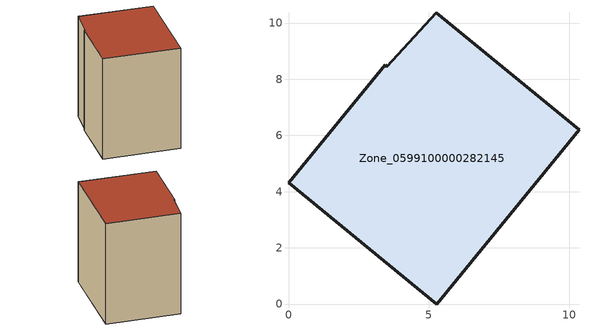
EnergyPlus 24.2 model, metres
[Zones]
Zone_0599100000282145
 floor ground (C_G): 3.44,8.53 3.5,8.44 5.25,10.36 10.34,6.2 5.28,0 0,4.31 z0
 wall outside (C_F): 3.44,8.53 0,4.31 5.28,0 10.34,6.2 5.25,10.36 3.5,8.44 3.44,8.53 z0:9.44
 roof outside (C_R): 3.5,8.44 3.44,8.53 0,4.31 5.28,0 10.34,6.2 5.25,10.36 z9.44
[BUILDING]
Pand.0599100000282145: North Axis=0; Terrain=City; Loads Convergence Tolerance Value=0.04; Temperature Convergence Tolerance Value=0.4; Solar Distribution=FullExterior; Maximum Number of Warmup Days=25; Minimum Number of Warmup Days=1
[Site:Location]
Rotterdam.The.Hague.AP_ZH_NLD Design_Conditions: Latitude=51.96; Longitude=4.45; Time Zone=1; Elevation=-4.5
[SITE:GROUNDTEMPERATURE:BUILDINGSURFACE]
18, 18, 18, 18, 18, 18, 18, 18, 18, 18, 18, 18
[MATERIAL] Thermal Absorptance=0.9; Solar Absorptance=0.7; Visible Absorptance=0.7
Name | Roughness | Thickness | Conductivity | Density | Specific Heat
G.TC.1946-1964 | MediumSmooth | 0.15 | 1 | 540 | 1210
F.TC.1946-1964 | Rough | 0.3 | 0.857143 | 1920 | 840
R.TC.1946-1964 | MediumRough | 0.2 | 0.235294 | 1500 | 1000
[CONSTRUCTION]
C_G: G.TC.1946-1964
C_F: F.TC.1946-1964
C_R: R.TC.1946-1964
[ZONE]
Zone_0599100000282145: Type=1; Multiplier=1; Ceiling Height=Autocalculate; Volume=Autocalculate; Floor Area=autocalculate; Part of Total Floor Area=Yes
[ZONEINFILTRATION:DESIGNFLOWRATE]
Infil_Zone_0599100000282145: Zone or ZoneList or Space or SpaceList=Zone_0599100000282145; Schedule=AlwaysOn; Design Flow Rate Calculation Method=Flow/Area; Flow Rate per Floor Area=0.003; Constant Term Coefficient=1; Temperature Term Coefficient=0; Velocity Term Coefficient=0; Velocity Squared Term Coefficient=0
[HVACTEMPLATE:ZONE:IDEALLOADSAIRSYSTEM]
Zone_0599100000282145: Maximum Heating Supply Air Temperature=50; Minimum Cooling Supply Air Temperature=13; Maximum Heating Supply Air Humidity Ratio=0.0156; Minimum Cooling Supply Air Humidity Ratio=0.0077; Heating Limit=NoLimit; Cooling Limit=NoLimit; Dehumidification Control Type=ConstantSensibleHeatRatio; Cooling Sensible Heat Ratio=0.7; Dehumidification Setpoint=60; Humidification Control Type=None; Humidification Setpoint=30; Outdoor Air Method=None; Outdoor Air Flow Rate per Person=0.00944; Outdoor Air Flow Rate per Zone Floor Area=0; Outdoor Air Flow Rate per Zone=0; Demand Controlled Ventilation Type=None; Outdoor Air Economizer Type=NoEconomizer; Heat Recovery Type=None; Sensible Heat Recovery Effectiveness=0.7; Latent Heat Recovery Effectiveness=0.65
[ZONECONTROL:THERMOSTAT]
ThermostatControl_Zone_0599100000282145: Zone or ZoneList=Zone_0599100000282145; Control Type Schedule=DualSetpointControlType; Control 1=Thermostat_Zone_0599100000282145; Temperature Difference Between Cutout And Setpoint=0
[THERMOSTATSETPOINT:DUALSETPOINT]
Thermostat_Zone_0599100000282145: Heating Setpoint Temperature Schedule=HeatingSetpoint_Zone_0599100000282145; Cooling Setpoint Temperature Schedule=CoolingSetpoint_Zone_0599100000282145
[SCHEDULE:COMPACT]
HeatingSetpoint_Zone_0599100000282145: Through: 12/31, For: AllDays, Until: 24:00, 21
CoolingSetpoint_Zone_0599100000282145: Through: 12/31, For: AllDays, Until: 24:00, 24
DualSetpointControlType: Through: 12/31, For: AllDays, Until: 24:00, 4
AlwaysOn: Through: 12/31, For: AllDays, Until: 24:00, 1
